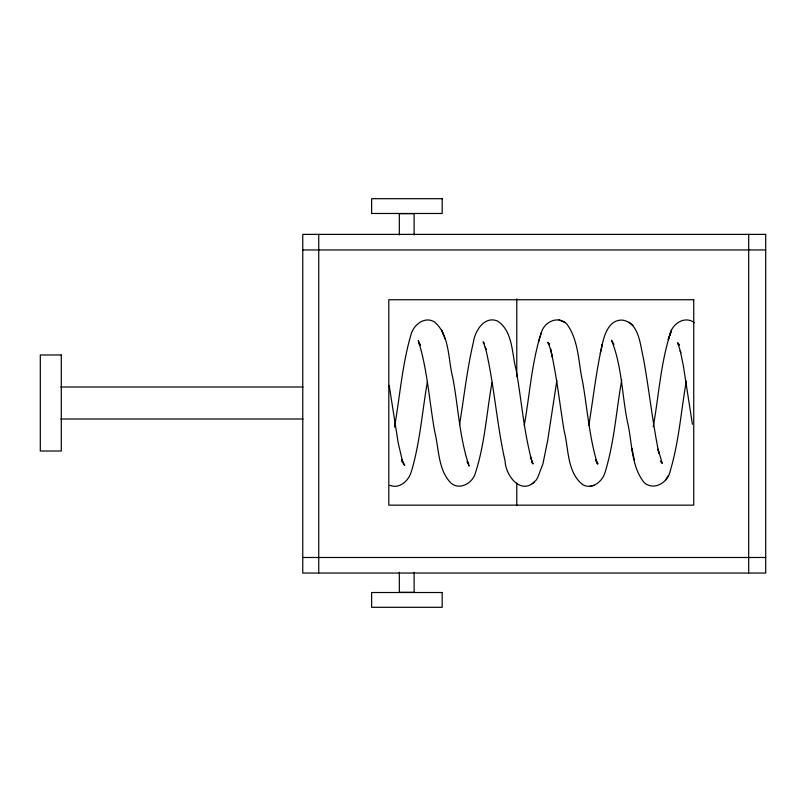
<?xml version="1.0" encoding="UTF-8"?>
<svg xmlns="http://www.w3.org/2000/svg" width="806" height="806" viewBox="0 0 806 806"><rect width="100%" height="100%" fill="white"/><g stroke="black" fill="none" stroke-linecap="round" stroke-linejoin="round"><path stroke-width="1.21" d="M491.952 382.82C486.612 412.773 484.869 443.643 475.49 472.719C472.981 482.693 460.377 490.552 451.35 483.419C438.011 470.442 439.058 449.103 434.827 432.127C429.245 401.69 427.654 370.256 418.304 340.636L420.097 345.331L418.737 342.772L420.389 344.918L419.08 343.658L420.49 344.827M459.541 424.762C464.034 397.287 466.986 369.521 473.354 342.389C474.986 331.004 484.215 315.539 497.624 321.05C513.1 331.518 511.719 353.34 516.042 369.521C521.694 400.673 523.779 432.61 532.454 463.148L530.318 456.337M556.875 380.452L547.657 440.56L542.952 463.782L537.733 477.505L536.04 480.275L532.202 483.64M686.309 381.067C681.03 411.131 678.984 441.97 670.108 471.278C667.922 482.713 653.626 491.186 644.024 482.462C630.725 465.546 632.307 441.728 627.4 421.669C621.94 394.739 621.99 365.964 611.522 340.313L613.93 344.343M653.233 426.696C658.724 396.149 660.557 364.705 669.846 334.974C671.72 324.062 684.606 315.176 694.51 322.763M588.813 425.407C593.246 398.355 596.208 371.032 602.294 344.273C604.51 334.077 609.255 319.861 622 320.073C639.218 322.178 640.055 344.767 643.349 357.894C649.152 389.62 652.407 421.77 658.925 453.375L658.028 449.164L662.25 463.4L660.416 461.153M621.748 379.979C616.237 410.566 614.374 442.041 605.205 471.853C602.888 481.293 592.027 490.229 582.516 484.517C566.89 472.004 568.764 448.63 564.14 430.867C559.626 403.534 556.745 375.898 550.508 348.887L552.422 357.139L551.999 355.285M394.497 427.12C399.947 396.421 402.123 364.957 410.919 334.943C413.266 325.03 424.631 315.781 434.525 321.977C450.02 335.205 447.904 359.275 452.75 377.48C458.342 406.889 459.36 437.557 469.122 466.029L467.339 461.838L468.689 463.722L467.047 461.767M427.452 381.631C422.143 411.523 420.117 442.192 411.413 471.369C408.914 480.497 399.847 489.252 389.923 485.333M524.243 425.346C529.824 394.507 531.567 362.71 541.31 332.757C544.06 321.876 558.306 315.035 566.961 324.193C579.01 340.737 578.275 362.942 582.698 382.185C587.443 409.478 589.307 437.507 597.498 464.075L595.473 459.692L598.153 463.833M601.79 346.61L602.294 344.273L600.258 353.592M541.31 332.757L538.398 341.945M665.454 480.285L668.466 475.409M534.307 482.169C519.86 494.944 505.604 474.946 505.07 461.012C496.607 423.402 494.29 384.664 485.313 347.164L485.978 349.532L483.157 341.724L484.487 343.789M589.891 486.3L594.133 485.343M302.764 249.941L765.7 249.941M60.752 386.991L303.046 386.991M60.752 419.009L303.046 419.009M302.764 557.49L765.7 557.49M565.046 322.561L558.981 319.942M632.891 325.553L629.264 322.289M679.287 344.555L677.645 342.822L679.005 345.421L677.917 343.245L680.758 352.645L680.274 350.721L683.266 365.34L692.414 424.248M531.486 461.475L533.119 463.944L531.718 460.79M549.49 344.545L547.899 342.449L549.259 344.666L548.161 342.359L550.992 351.003M401.912 461.516L404.723 465.505L401.932 459.722L402.657 461.919L398.245 443.209L389.238 385.792M443.35 334.46L441.678 330.017L445.043 338.983M632.66 452.166L631.874 448.408L634.272 459.964M748.683 234.375L748.683 573.056M516.787 298.835L516.787 376.533M516.787 483.056L516.787 505.614M414.113 234.939L414.113 213.671L399.333 213.671L399.333 234.939M414.113 572.31L414.113 592.329L399.333 592.329L399.333 572.31M318.743 234.375L318.743 573.056M671.509 330.44L668.265 339.548L671.509 330.44M442.192 198.699L371.626 198.699L371.626 213.479L442.192 213.479L442.192 198.699M765.7 234.375L302.764 234.375L302.764 573.056L765.7 573.056L765.7 234.375M693.734 299.741L388.804 299.741L388.804 505.15L693.734 505.15L693.734 299.741M61.306 354.983L40.3 354.983L40.3 451.017L61.306 451.017L61.296 354.983M442.192 592.521L371.626 592.521L371.626 607.301L442.192 607.301L442.192 592.521"/></g></svg>
